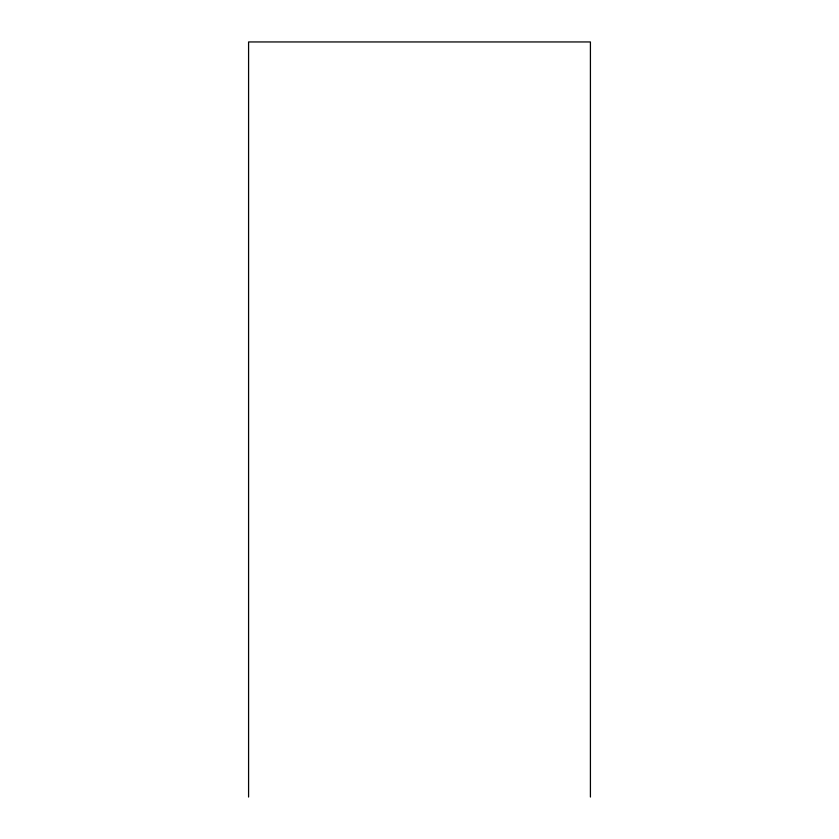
<?xml version="1.0" encoding="UTF-8"?>
<svg xmlns="http://www.w3.org/2000/svg" width="839" height="839" viewBox="0 0 839 839"><rect width="100%" height="100%" fill="white"/><g stroke="black" fill="none" stroke-linecap="round" stroke-linejoin="round"><path stroke-width="1.26" d="M590.415 797.05L590.415 41.95L248.585 41.95L248.585 797.05"/></g></svg>
